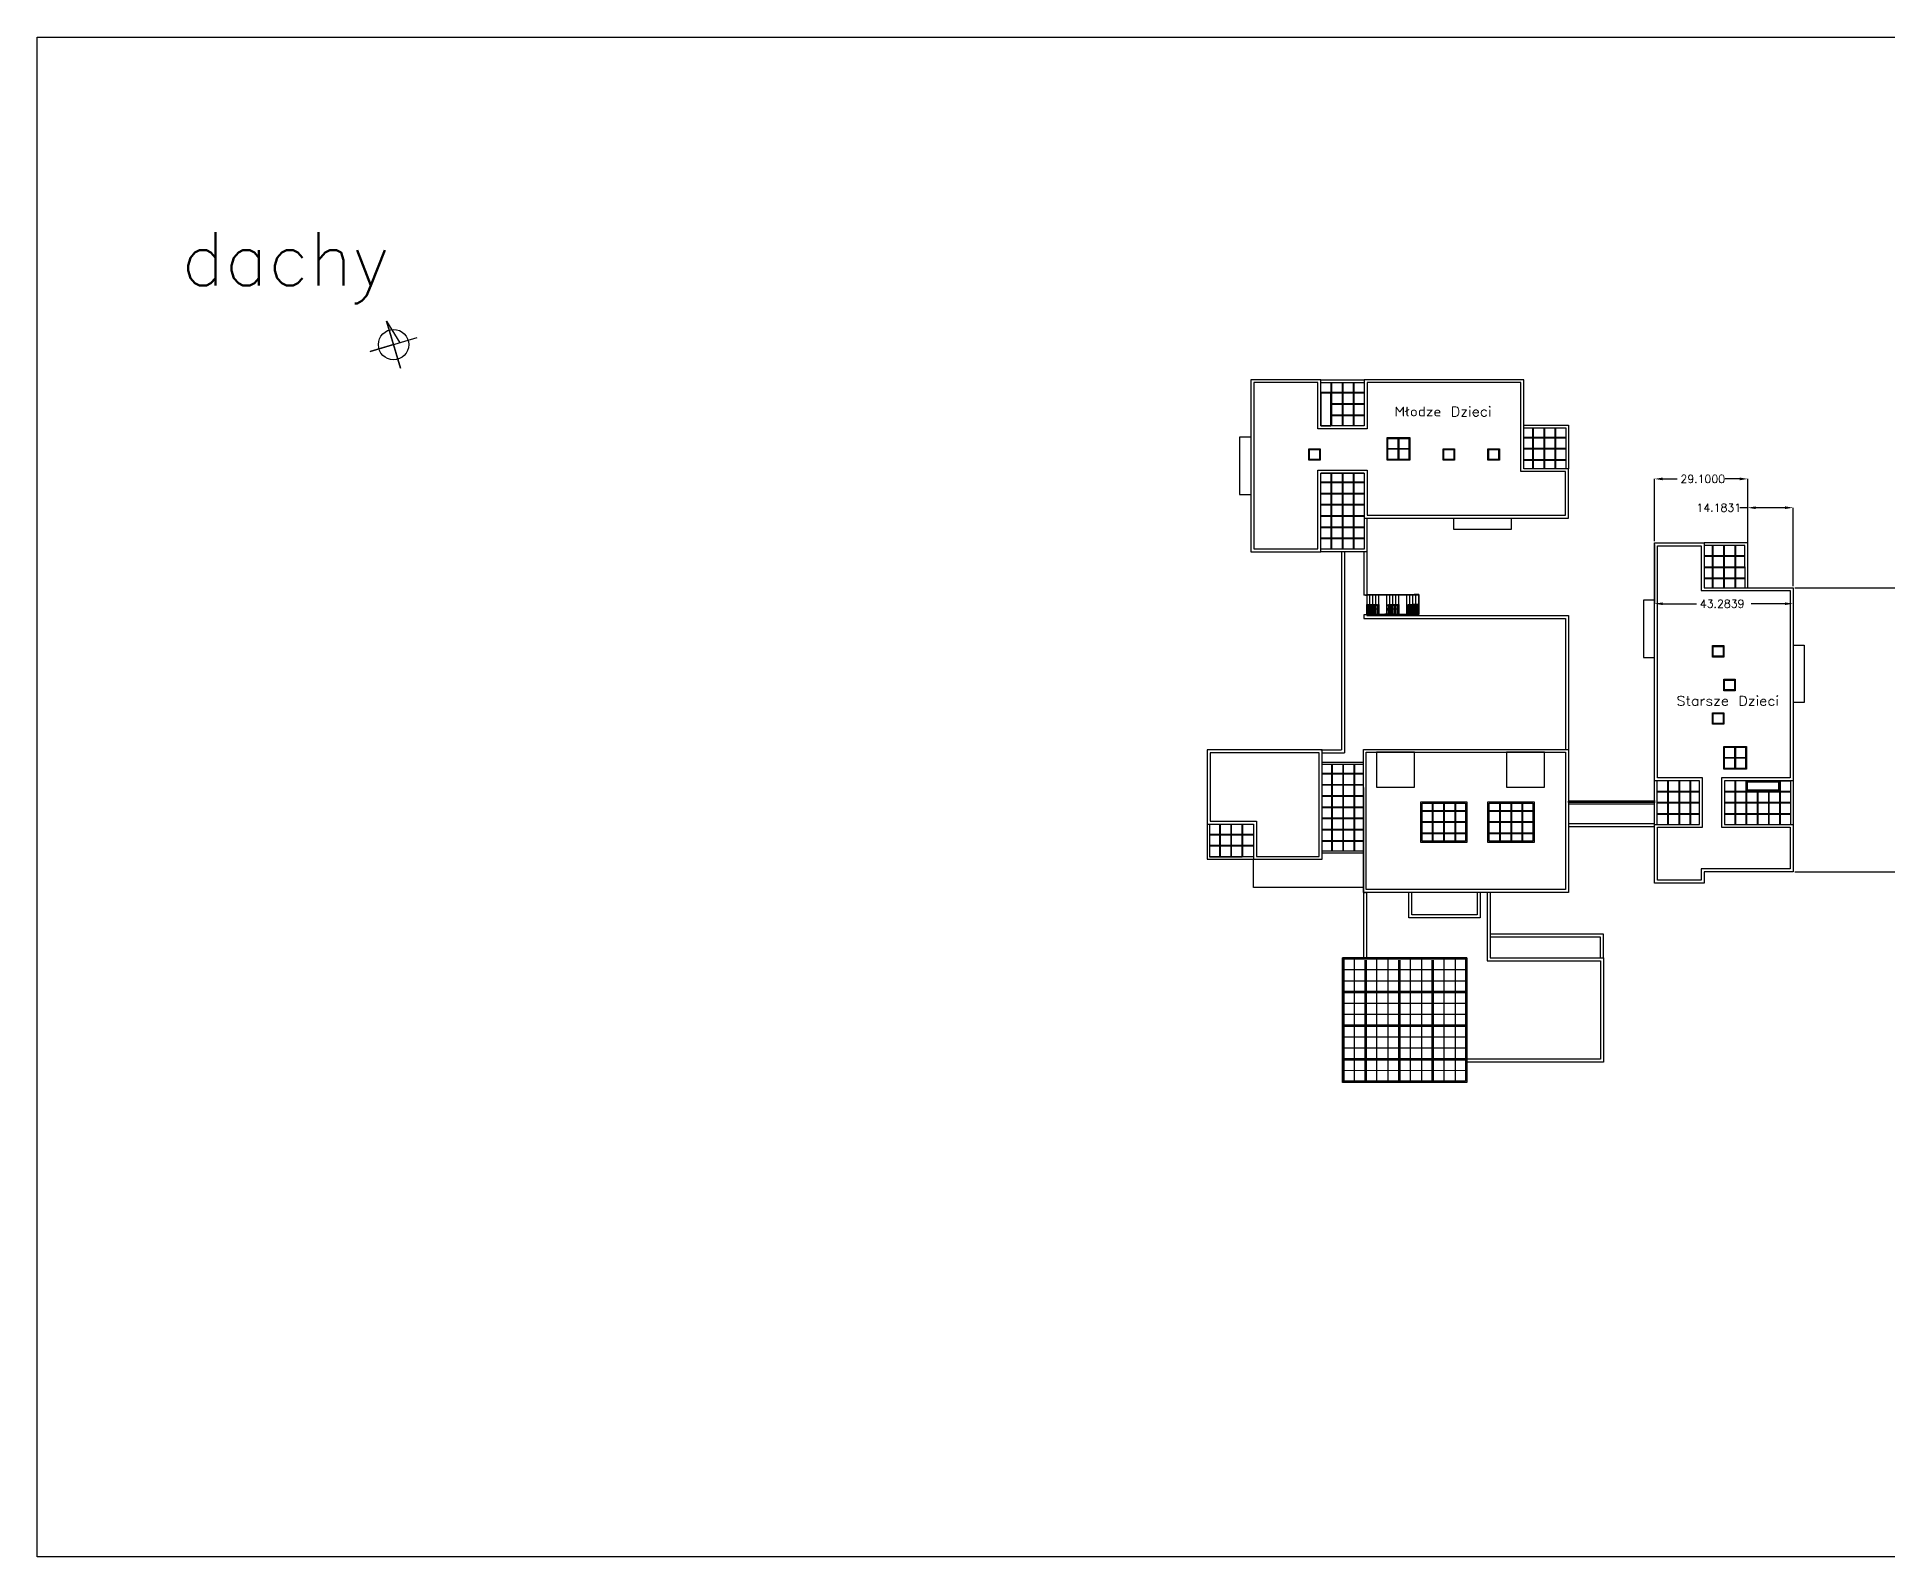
# Model space of a CAD drawing. Extents: x 126 to 1219, y 91 to 1021.
# Drawn here: x 126 to 704, y 91 to 566 of the extents above; entities that cross this region are included whole.
import ezdxf

# ---------------------------------------------------------------- set-up
doc = ezdxf.new("R2010")
doc.units = 0
doc.layers.get('0').update_dxf_attribs({"linetype": 'CONTINUOUS'})
doc.layers.get('DEFPOINTS').update_dxf_attribs({"linetype": 'CONTINUOUS'})
for name, color, linetype in [('-_C_-__CIANA_OS_ONOWA_1', 250, 'CONTINUOUS'), ('-_C_-_WIDOK_RZUT', 253, 'CONTINUOUS'), ('-_D_-_WIDOK_DACH_W', 130, 'CONTINUOUS'), ('-_D_-_WIDOK_DACH_W_CIENKA', 8, 'CONTINUOUS'), ('_B_OPIS', 7, 'CONTINUOUS'), ('_B_WIDOK', 9, 'CONTINUOUS'), ('DIMENSION', 3, 'CONTINUOUS')]:
    doc.layers.add(name, color=color, linetype=linetype)
doc.styles.get("Standard").update_dxf_attribs({"font": 'txt.shx'})
doc.dimstyles.get("Standard").update_dxf_attribs({"dimscale": 100, "dimtxt": 2.5, "dimasz": 2.5, "dimexe": 0, "dimexo": 0.5, "dimgap": 1, "dimtad": 0, "dimtoh": 1, "dimzin": 0, "dimcen": 2.5, "dimazin": 3, "dimtfac": 1, "dimtofl": 0, "dimtmove": 0, "dimatfit": 3})

# ---------------------------------------------------------------- blocks, each defined once
blk = doc.blocks.new('*D25')
at = {"layer": 'DEFPOINTS', "color": 0}
for p in [(674.37683, 393.721308), (674.380629, 304.94087), (716.047254, 304.942653)]:
    blk.add_point(p, dxfattribs=at)
at = {"layer": 'DIMENSION', "color": 0}
for p, q in [((674.87683, 393.721329), (716.043454, 393.723091)), ((716.043561, 391.223091), (716.044999, 357.624539)), ((716.047147, 307.442653), (716.045709, 341.041205)), ((674.880629, 304.940891), (716.047254, 304.942653))]:
    blk.add_line(p, q, dxfattribs=at)
for points in [[(716.460228, 391.223109), (715.626895, 391.223073), (716.043454, 393.723091)], [(715.63048, 307.442635), (716.463813, 307.442671), (716.047254, 304.942653)]]:
    blk.add_solid(points, dxfattribs=at)
at = {"layer": 'DIMENSION', "color": 0, "linetype": 'CONTINUOUS'}
blk.add_text('88.7804', height=2.5, rotation=270.002452, dxfattribs=at).set_placement((714.795042, 356.624485))
blk = doc.blocks.new('*D35')
at = {"layer": 'DEFPOINTS', "color": 0}
for p in [(660.193704, 418.721308), (660.193704, 393.721308), (674.37683, 393.721308)]:
    blk.add_point(p, dxfattribs=at)
at = {"layer": 'DIMENSION', "color": 0}
for p, q in [((660.193704, 418.721308), (657.693704, 418.721308)), ((660.193704, 394.221308), (660.193704, 418.721308)), ((671.87683, 418.721308), (662.693704, 418.721308)), ((674.37683, 394.221308), (674.37683, 418.721308))]:
    blk.add_line(p, q, dxfattribs=at)
for points in [[(662.693704, 419.137975), (662.693704, 418.304641), (660.193704, 418.721308)], [(671.87683, 418.304641), (671.87683, 419.137975), (674.37683, 418.721308)]]:
    blk.add_solid(points, dxfattribs=at)
at = {"layer": 'DIMENSION', "color": 0, "linetype": 'CONTINUOUS'}
blk.add_text('14.1831', height=2.5, dxfattribs=at).set_placement((644.193704, 417.471308))
blk = doc.blocks.new('*D39')
at = {"layer": 'DEFPOINTS', "color": 0}
for p in [(660.192906, 427.719079), (631.092887, 407.719079), (660.192906, 407.717475)]:
    blk.add_point(p, dxfattribs=at)
at = {"layer": 'DIMENSION', "color": 0}
for p, q in [((631.092887, 408.219079), (631.092887, 427.719079)), ((633.592887, 427.719079), (638.184563, 427.719079)), ((657.692906, 427.719079), (653.10123, 427.719079)), ((660.192906, 408.217475), (660.192906, 427.719079))]:
    blk.add_line(p, q, dxfattribs=at)
for points in [[(633.592887, 428.135746), (633.592887, 427.302412), (631.092887, 427.719079)], [(657.692906, 427.302412), (657.692906, 428.135746), (660.192906, 427.719079)]]:
    blk.add_solid(points, dxfattribs=at)
at = {"layer": 'DIMENSION', "color": 0, "linetype": 'CONTINUOUS'}
blk.add_text('29.1000', height=2.5, dxfattribs=at).set_placement((639.184563, 426.469079))
blk = doc.blocks.new('*D41')
at = {"layer": 'DEFPOINTS', "color": 0}
for p in [(631.092887, 407.716229), (674.37683, 393.721308), (674.37683, 388.721308)]:
    blk.add_point(p, dxfattribs=at)
at = {"layer": 'DIMENSION', "color": 0}
for p, q in [((631.092887, 407.216229), (631.092887, 388.721308)), ((633.592887, 388.721308), (644.234858, 388.721308)), ((671.87683, 388.721308), (661.234858, 388.721308)), ((674.37683, 393.221308), (674.37683, 388.721308))]:
    blk.add_line(p, q, dxfattribs=at)
for points in [[(633.592887, 389.137975), (633.592887, 388.304641), (631.092887, 388.721308)], [(671.87683, 388.304641), (671.87683, 389.137975), (674.37683, 388.721308)]]:
    blk.add_solid(points, dxfattribs=at)
at = {"layer": 'DIMENSION', "color": 0, "linetype": 'CONTINUOUS'}
blk.add_text('43.2839', height=2.5, dxfattribs=at).set_placement((645.234858, 387.471308))

msp = doc.modelspace()

# ---------------------------------------------------------------- linework, layer by layer
at = {"layer": '-_C_-__CIANA_OS_ONOWA_1'}
msp.add_lwpolyline([(603.946304, 326.784724), (603.9463, 326.874469), (604.196275, 326.87448), (604.196279, 326.784735)], close=True, dxfattribs=at)
at = {"layer": '-_C_-_WIDOK_RZUT'}
for points in [[(533.276577, 404.934756), (533.280012, 343.034678)], [(534.195056, 404.934795), (534.197794, 342.116975)], [(540.277307, 404.93506), (540.275824, 391.411356)], [(541.195049, 404.9351), (541.19384, 385.03566)], [(541.194208, 391.411395), (540.276546, 391.411356)], [(541.168488, 388.418167), (544.934989, 388.417686)], [(541.193851, 385.244083), (541.193712, 388.494079)], [(541.193851, 385.244083), (541.193712, 388.494079)], [(541.202152, 391.411395), (541.194023, 391.411395)], [(541.194157, 388.293078), (544.934995, 388.293238)], [(541.201576, 388.494123), (544.46832, 388.49422)], [(555.965932, 391.410872), (541.202152, 391.41098)], [(541.202161, 391.576782), (541.202161, 391.576782), (543.976495, 391.576901)], [(541.668455, 385.41077), (541.668455, 385.41077), (541.668323, 388.4941), (541.668323, 388.4941)], [(541.668323, 388.4941), (541.668323, 388.4941), (541.668455, 385.41077)], [(542.134989, 388.49412), (542.135042, 391.410737)], [(542.134989, 388.49412), (542.135121, 385.41079)], [(542.135121, 385.41079), (542.134989, 388.49412)], [(542.601787, 385.41081), (542.601787, 385.41081), (542.601655, 388.49414)], [(542.601655, 388.49414), (542.601655, 388.49414), (542.601787, 385.41081)], [(543.068321, 388.49416), (543.068375, 391.410777)], [(543.068321, 388.49416), (543.068453, 385.410829)], [(543.068453, 385.410829), (543.068321, 388.49416)], [(543.53512, 385.410849), (543.534987, 388.49418)], [(543.534987, 388.49418), (543.534987, 388.49418), (543.53512, 385.410849)], [(543.976495, 391.576901), (549.801699, 391.576978)], [(544.001654, 388.4942), (544.001707, 391.410817)], [(544.001654, 388.4942), (544.001654, 388.4942)], [(544.001786, 385.410869), (544.001654, 388.4942)], [(544.46845, 385.463589), (544.46845, 385.463589), (544.46832, 388.49422)], [(544.46832, 388.49422), (544.46832, 388.49422), (544.468452, 385.410889)], [(544.934986, 388.49424), (544.93504, 391.410857)], [(544.934986, 388.49424), (544.935118, 385.410909)], [(544.935118, 385.410909), (544.934986, 388.49424)], [(547.435397, 385.411016), (547.43514, 391.410964)], [(547.435269, 388.417367), (551.168407, 388.41689)], [(547.435274, 388.293345), (551.168412, 388.293505)], [(547.901872, 385.411036), (547.901872, 385.411036), (547.90174, 388.494367), (547.90174, 388.494367)], [(547.90174, 388.494367), (547.90174, 388.494367), (547.901872, 385.411036)], [(547.90174, 388.494367), (551.168403, 388.494307)], [(548.368406, 388.494387), (548.368459, 391.411004)], [(548.368406, 388.494387), (548.368538, 385.411056)], [(548.368538, 385.411056), (548.368406, 388.494387)], [(548.835204, 385.411076), (548.835204, 385.411076), (548.835072, 388.494407)], [(548.835072, 388.494407), (548.835072, 388.494407), (548.835204, 385.411076)], [(549.301738, 388.494427), (549.301792, 391.411044)], [(549.301738, 388.494427), (549.30187, 385.411096)], [(549.30187, 385.411096), (549.301738, 388.494427)], [(549.80174, 388.494448), (549.801648, 388.494448)], [(549.801648, 388.494448), (549.801648, 388.494331)], [(549.801648, 388.494331), (549.80178, 385.411118)], [(549.802153, 391.57715), (549.802153, 391.57715), (555.989433, 391.57754)], [(550.235071, 388.494467), (550.235124, 391.411084)], [(550.235203, 385.411136), (550.235071, 388.494467)], [(550.735112, 385.411158), (550.73498, 388.494488)], [(550.735159, 388.494488), (550.735112, 385.411158)], [(550.735137, 388.494208), (550.735159, 388.494488)], [(551.168403, 388.494507), (551.168457, 391.411124)], [(551.168403, 388.494507), (551.168535, 385.411176)], [(551.168535, 385.411176), (551.168403, 388.494507)], [(553.668634, 385.411283), (553.668377, 391.411231)], [(553.668506, 388.41657), (557.401745, 388.416093)], [(553.668511, 388.293612), (557.401651, 388.293772)], [(554.135111, 385.411303), (554.135111, 385.411303), (554.134979, 388.494634), (554.134979, 388.494634)], [(554.134979, 388.494634), (554.134979, 388.494634), (554.135111, 385.411303)], [(554.134979, 388.494634), (557.401642, 388.494573)], [(554.601645, 388.494654), (554.601697, 391.411271)], [(554.601645, 388.494654), (554.601777, 385.411323)], [(554.601777, 385.411323), (554.601645, 388.494654)], [(555.068443, 385.411343), (555.068443, 385.411343), (555.068311, 388.494674)], [(555.068311, 388.494674), (555.068311, 388.494674), (555.068443, 385.411343)], [(555.534977, 388.494693), (555.535029, 391.411311)], [(555.534977, 388.494693), (555.535109, 385.411363)], [(555.535109, 385.411363), (555.534977, 388.494693)], [(557.401759, 388.49491), (555.535094, 388.494818)], [(555.535226, 385.411488), (555.535094, 388.494818)], [(557.402263, 391.5776), (557.401759, 388.494898), (555.554752, 388.494819)], [(557.40227, 391.410934), (555.965932, 391.410872)], [(557.401759, 388.49491), (557.401627, 391.5776), (555.989433, 391.57754)], [(556.001892, 385.411508), (556.001892, 385.411508), (556.00176, 388.494838)], [(556.00176, 388.494838), (556.00176, 388.494838), (556.001892, 385.411508)], [(556.034978, 388.494715), (556.034887, 388.494715)], [(556.034887, 388.494715), (556.034887, 388.494598)], [(556.46831, 388.494733), (556.468361, 391.411351)], [(556.468442, 385.411403), (556.46831, 388.494733)], [(556.468426, 388.494858), (556.468478, 391.411476)], [(556.468426, 388.494858), (556.468558, 385.411528)], [(556.468558, 385.411528), (556.468426, 388.494858)], [(556.935224, 385.411548), (556.935092, 388.494878)], [(556.935092, 388.494878), (556.935092, 388.494878), (556.935224, 385.411548)], [(556.968376, 388.494475), (556.968397, 388.494755)], [(557.401642, 388.494773), (557.401694, 391.41139)], [(557.401774, 385.411443), (557.401642, 388.494773)], [(557.401898, 385.244902), (557.401751, 388.661565)], [(557.401759, 388.494898), (557.401759, 388.494898), (557.401891, 385.411568)], [(540.276086, 385.285613), (540.276136, 384.117878)], [(540.276136, 384.117878), (603.276582, 384.120575), (603.278333, 343.221156)], [(541.194471, 385.285653), (540.276808, 385.285613)], [(541.19384, 385.03566), (604.194285, 385.038357), (604.196083, 343.037911)], [(541.193849, 385.285659), (541.193849, 385.285659), (544.494292, 385.285801)], [(541.842034, 387.013937), (541.194212, 387.013909), (541.506701, 387.242412)], [(544.935049, 387.014069), (541.194212, 387.013909), (541.506721, 386.785435)], [(544.93505, 387.011474), (541.194212, 387.013909), (541.194212, 387.013909)], [(541.201796, 385.244083), (541.201789, 385.41075), (544.3099, 385.410883)], [(541.201794, 385.28566), (541.201794, 385.28566), (544.502237, 385.285801)], [(543.976122, 385.410868), (546.801783, 385.410989)], [(543.993846, 385.285779), (546.793843, 385.285899)], [(544.001791, 385.28578), (546.801788, 385.285899)], [(546.793843, 385.285899), (549.79384, 385.286028)], [(549.80178, 385.411118), (546.801783, 385.410989)], [(546.801788, 385.285899), (549.801785, 385.286028)], [(548.083151, 387.014204), (547.435329, 387.014177), (547.747819, 387.24268)], [(551.176167, 387.014337), (547.435329, 387.014177), (547.747838, 386.785702)], [(551.176167, 387.011742), (547.435329, 387.014177), (547.435329, 387.014177)], [(549.79384, 385.286028), (549.79384, 385.286028), (553.094284, 385.286169)], [(549.801785, 385.286028), (549.80178, 385.411118), (555.119981, 385.41147)], [(549.801785, 385.286028), (549.801785, 385.286028), (555.102343, 385.28638)], [(552.593839, 385.286147), (555.393836, 385.286267)], [(554.316388, 387.014471), (553.668566, 387.014443), (553.981056, 387.242947)], [(557.409405, 387.014604), (553.668566, 387.014443), (553.981075, 386.785969)], [(557.409405, 387.012009), (553.668566, 387.014443), (553.668566, 387.014443)], [(555.102343, 385.28638), (557.401896, 385.286478)], [(555.119981, 385.41147), (557.401891, 385.411568)], [(526.782227, 343.033985), (533.280012, 343.034678)], [(527.195714, 342.11626), (534.197794, 342.116975)], [(540.945652, 343.218487), (604.196075, 343.221195)], [(540.097096, 300.076826), (505.739202, 300.075355), (505.738826, 308.867198)], [(540.096636, 310.834698), (540.097162, 298.535062), (540.739242, 298.535092)], [(615.115027, 278.038413), (615.114708, 285.471714), (579.698194, 285.470199)], [(614.197286, 278.038374), (614.197007, 284.553934), (579.698233, 284.552457)]]:
    msp.add_lwpolyline(points, dxfattribs=at)
at = {"layer": '-_D_-_WIDOK_DACH_W'}
for points in [[(604.194258, 415.43775), (604.190746, 430.912786), (590.193972, 430.912186), (590.193388, 444.537368), (590.193388, 444.537368), (590.193388, 444.537368), (590.192781, 458.720494), (590.192781, 458.720494), (540.342833, 458.718359), (540.343451, 444.285029), (526.760131, 444.284447), (526.759513, 458.717776), (504.90955, 458.716841), (504.911826, 404.933536), (526.761816, 404.934472), (526.760764, 429.492792), (540.344084, 429.493374), (540.344686, 415.435018), (604.191408, 415.437749)], [(540.344084, 429.493374), (526.760751, 429.492792)], [(631.092887, 407.719079), (646.567923, 407.716892), (646.568522, 393.720117), (660.193704, 393.720701), (660.193704, 393.720701), (660.193704, 393.720701), (674.37683, 393.721308), (674.37683, 393.721308), (674.379413, 333.374208), (652.946048, 333.373291), (652.946646, 319.789973), (674.380008, 319.79089), (674.380629, 304.94087), (646.572268, 304.939663), (646.57242, 301.44292), (631.097549, 301.439049), (631.097399, 304.93899), (631.096763, 319.789036), (645.155009, 319.789637), (645.154428, 333.372949), (631.09607, 333.372347), (631.092887, 407.716229)], [(505.738826, 308.867198), (527.197168, 308.868116), (527.195705, 343.034526), (491.279146, 343.032988), (491.28014, 319.824716)], [(491.28014, 319.824716), (505.738357, 319.825335), (505.738826, 308.867198)], [(540.281802, 278.035191), (540.280926, 298.53507)], [(575.694213, 298.53654), (575.694628, 291.536725), (555.197965, 291.535789), (555.197551, 298.535811)], [(579.697493, 298.536705), (579.698264, 278.036882)], [(579.698264, 278.036758), (615.115027, 278.038413), (615.116422, 245.455102), (572.449798, 245.453276)]]:
    msp.add_lwpolyline(points, dxfattribs=at)
for points in [[(604.196075, 343.221195), (604.197988, 298.537807), (540.097162, 298.535062), (540.095249, 343.218451)], [(572.02967, 326.369833), (572.030177, 314.536512), (558.446861, 314.53593), (558.446354, 326.369252)], [(593.029653, 326.370733), (593.030159, 314.537411), (579.44683, 314.536829), (579.446323, 326.370151)], [(572.448409, 278.036568), (572.450076, 239.11994), (533.533449, 239.118274), (533.531783, 278.034902)]]:
    msp.add_lwpolyline(points, close=True, dxfattribs=at)
at = {"layer": '-_D_-_WIDOK_DACH_W_CIENKA', "linetype": 'CONTINUOUS'}
for points in [[(603.276308, 416.355453), (603.273213, 429.995004), (589.276269, 429.994405), (589.275646, 444.537328), (589.275078, 457.802714), (541.260614, 457.800658), (541.261232, 443.367326), (525.842428, 443.366666), (525.84181, 457.799994), (505.82733, 457.799138), (505.829529, 405.851318), (525.844034, 405.852175), (525.842982, 430.410495), (541.261787, 430.411155), (541.262389, 416.352799)], [(632.010667, 406.801208), (645.65022, 406.79928), (645.650819, 392.802336), (660.193743, 392.802958), (673.459127, 392.803526), (673.461632, 334.291912), (652.028266, 334.290994), (652.028945, 318.872191), (673.462305, 318.873109), (673.462847, 305.858573), (645.654485, 305.857364), (645.654638, 302.360433), (632.015252, 302.357021), (632.015141, 304.93903), (632.014545, 318.871332), (646.072791, 318.871934), (646.072131, 334.290731), (632.013773, 334.290129)], [(603.278372, 342.303414), (603.280207, 299.45551), (541.014866, 299.452844), (541.013031, 342.300748)], [(572.446319, 326.786518), (572.446861, 314.119864), (558.030212, 314.119246), (558.02967, 326.7859)], [(593.446301, 326.787417), (593.446843, 314.120763), (579.030181, 314.120145), (579.029639, 326.786799)]]:
    msp.add_lwpolyline(points, close=True, dxfattribs=at)
at = {"layer": '-_D_-_WIDOK_DACH_W_CIENKA'}
for points in [[(526.759513, 458.717776), (540.342833, 458.718358)], [(526.759549, 457.867764), (540.342869, 457.868345)], [(529.951073, 457.8679), (529.951654, 444.284584)], [(530.151073, 457.867909), (530.151654, 444.284592)], [(533.451069, 457.86805), (533.451651, 444.284734)], [(533.651069, 457.868059), (533.651651, 444.284742)], [(536.951066, 457.8682), (536.951647, 444.284884)], [(537.151066, 457.868209), (537.151647, 444.284892)], [(540.343006, 454.676682), (526.759686, 454.6761)], [(540.343014, 454.476682), (526.759694, 454.4761)], [(540.343156, 451.176685), (529.951359, 451.17624)], [(540.343164, 450.976685), (529.951368, 450.97624)], [(540.343305, 447.676689), (529.951509, 447.676244)], [(540.343314, 447.476689), (529.951518, 447.476244)], [(504.910278, 440.783512), (501.410283, 440.783362), (501.41105, 422.866713), (505.044378, 422.866869)], [(590.193388, 444.537368), (604.190163, 444.53777)], [(590.193413, 443.687357), (603.340188, 443.687733), (603.340735, 430.912749)], [(603.340317, 440.679393), (590.193553, 440.67883)], [(603.340326, 440.479393), (590.193562, 440.47883)], [(592.948392, 443.687435), (592.948939, 430.912304)], [(593.148392, 443.687442), (593.148939, 430.912313)], [(596.448388, 443.687536), (596.448935, 430.912454)], [(596.552294, 430.912459), (596.551747, 443.687539)], [(596.648388, 443.687542), (596.648935, 430.912463)], [(599.948385, 443.687636), (599.948932, 430.912604)], [(600.148385, 443.687642), (600.148932, 430.912613)], [(604.190163, 444.53777), (604.190746, 430.912776)], [(603.340467, 437.179396), (590.193703, 437.178833)], [(603.340475, 436.979397), (590.193712, 436.978834)], [(529.952288, 429.492929), (529.953303, 405.784621)], [(530.152287, 429.492937), (530.153302, 405.784629)], [(533.452284, 429.493079), (533.453299, 405.784771)], [(533.652284, 429.493087), (533.653299, 405.784779)], [(536.952281, 429.493228), (536.953296, 405.78492)], [(537.15228, 429.493237), (537.153295, 405.784929)], [(603.340617, 433.6794), (590.193853, 433.678837)], [(603.340625, 433.4794), (590.193862, 433.478837)], [(540.344204, 426.67671), (526.760885, 426.676128)], [(540.344213, 426.47671), (526.760893, 426.476128)], [(540.344354, 423.176713), (526.761035, 423.176132)], [(540.344363, 422.976713), (526.761043, 422.976132)], [(540.344504, 419.676717), (526.761184, 419.676135)], [(540.344513, 419.476717), (526.761193, 419.476135)], [(540.344654, 416.17672), (526.761334, 416.176139)], [(540.344663, 415.97672), (526.761343, 415.976139)], [(540.344804, 412.676724), (526.761484, 412.676142)], [(540.344812, 412.476724), (526.761493, 412.476142)], [(540.344686, 415.435018), (540.345099, 405.785066), (526.761779, 405.784484)], [(541.1946, 415.435054), (541.195049, 404.935101), (526.761816, 404.934472)], [(586.261305, 415.436982), (586.261455, 411.937002), (568.344806, 411.936235), (568.344656, 415.436215)], [(540.344954, 409.176727), (526.761634, 409.176146)], [(540.344962, 408.976727), (526.761642, 408.976146)], [(660.192906, 407.717475), (646.567913, 407.716892)], [(659.343691, 393.720653), (659.342944, 406.867428), (646.56796, 406.866881)], [(649.13461, 406.866991), (649.135173, 393.720227)], [(649.33461, 406.866999), (649.335173, 393.720236)], [(652.634607, 406.867141), (652.63517, 393.720377)], [(652.834607, 406.867149), (652.83517, 393.720386)], [(656.134603, 406.867291), (656.135166, 393.720527)], [(656.334603, 406.867299), (656.335166, 393.720536)], [(660.193704, 393.720701), (660.192906, 407.717475)], [(659.343125, 403.675624), (646.568096, 403.675077)], [(659.343137, 403.475625), (646.568105, 403.475078)], [(659.343325, 400.175628), (646.568246, 400.175081)], [(646.56825, 400.078439), (659.343329, 400.078986)], [(659.343335, 399.975628), (646.568255, 399.975081)], [(659.343523, 396.675631), (646.568396, 396.675084)], [(659.343535, 396.475632), (646.568405, 396.475085)], [(631.093668, 389.786125), (627.593675, 389.785976), (627.594442, 371.869327), (631.094435, 371.869477)], [(631.093655, 389.786125), (627.593675, 389.785976), (627.594442, 371.869327), (631.094422, 371.869477)], [(674.377562, 375.790833), (677.877542, 375.790982), (677.878309, 357.874334), (674.378328, 357.874186)], [(540.189335, 339.079964), (527.195874, 339.07939)], [(540.095877, 338.496609), (527.195899, 338.496057)], [(540.096009, 335.679945), (527.19602, 335.679393)], [(540.096016, 335.479945), (527.196029, 335.479393)], [(530.135431, 338.496183), (530.136591, 311.41761)], [(530.335431, 338.496191), (530.336591, 311.417618)], [(533.635428, 338.496333), (533.636587, 311.417765)], [(533.835428, 338.496341), (533.836587, 311.417773)], [(537.135424, 338.496482), (537.136584, 311.417919)], [(537.335424, 338.496491), (537.336584, 311.417928)], [(540.096159, 332.179949), (527.19617, 332.179396)], [(540.096166, 331.979949), (527.196178, 331.979397)], [(540.096196, 331.278715), (540.097042, 310.834698)], [(631.096618, 319.789027), (631.096037, 333.372347)], [(631.946629, 319.789064), (631.946047, 333.372383)], [(631.946184, 330.18058), (645.154564, 330.181145)], [(631.946193, 329.98058), (645.154573, 329.981146)], [(635.137711, 333.37252), (635.138292, 319.7892)], [(635.337711, 333.372529), (635.338292, 319.789209)], [(638.637707, 333.37267), (638.638289, 319.78935)], [(638.837707, 333.372678), (638.838289, 319.789359)], [(642.137704, 333.37282), (642.138285, 319.7895)], [(642.337704, 333.372828), (642.338285, 319.789508)], [(652.94619, 330.181479), (673.529544, 330.18236)], [(652.946198, 329.981479), (673.529553, 329.98236)], [(656.13776, 333.373419), (656.138341, 319.790099)], [(656.33776, 333.373428), (656.338341, 319.790108)], [(659.637756, 333.373569), (659.638338, 319.790249)], [(659.837756, 333.373577), (659.838338, 319.790258)], [(663.137753, 333.373719), (663.137765, 333.095317)], [(663.137878, 330.460317), (663.138334, 319.790399)], [(663.337753, 333.373727), (663.337765, 333.095326)], [(663.337877, 330.460325), (663.338334, 319.790408)], [(663.879456, 333.373751), (673.529408, 333.374164), (673.529989, 319.790844)], [(666.637749, 333.373869), (666.637761, 333.095467)], [(666.637874, 330.460467), (666.638331, 319.790549)], [(666.837749, 333.373877), (666.837761, 333.095476)], [(666.837874, 330.460475), (666.838331, 319.790557)], [(670.137746, 333.374018), (670.138327, 319.790699)], [(670.337746, 333.374027), (670.338327, 319.790707)], [(674.379413, 333.374208), (674.380008, 319.79089)], [(540.096308, 328.679952), (527.19632, 328.6794)], [(540.096315, 328.479952), (527.196328, 328.4794)], [(540.096458, 325.179956), (527.19647, 325.179403)], [(540.096465, 324.979956), (527.196478, 324.979404)], [(572.029771, 324.053169), (558.446453, 324.052588)], [(561.638021, 326.369389), (561.638527, 314.536067)], [(561.838021, 326.369397), (561.838527, 314.536076)], [(565.138016, 326.369538), (565.138522, 314.536217)], [(565.338015, 326.369547), (565.338522, 314.536225)], [(568.638012, 326.369688), (568.638519, 314.536367)], [(568.838012, 326.369697), (568.838519, 314.536375)], [(593.029742, 324.054068), (579.446422, 324.053487)], [(582.637993, 326.370288), (582.6385, 314.536966)], [(582.837993, 326.370296), (582.8385, 314.536975)], [(586.137993, 326.370437), (586.1385, 314.537116)], [(586.337993, 326.370446), (586.338499, 314.537125)], [(589.637993, 326.370587), (589.638499, 314.537266)], [(589.837993, 326.370596), (589.838499, 314.537274)], [(631.946334, 326.680583), (645.154714, 326.681149)], [(631.946343, 326.480584), (645.154723, 326.481149)], [(652.946343, 326.681482), (673.529694, 326.682364)], [(652.946352, 326.481483), (673.529703, 326.482364)], [(491.28014, 319.824716), (491.280609, 308.866579), (505.738826, 308.867198)], [(492.046777, 319.824749), (492.047269, 309.633092)], [(492.046806, 319.824751), (492.047242, 309.633094), (502.238797, 309.633529)], [(495.138228, 319.824881), (495.138664, 309.633225)], [(495.338227, 319.82489), (495.338664, 309.633233)], [(498.638224, 319.825031), (498.63866, 309.633375)], [(498.838224, 319.82504), (498.83866, 309.633383)], [(502.13822, 319.825181), (502.138657, 309.633525)], [(502.33822, 319.82519), (502.338657, 309.633533)], [(540.096608, 321.679959), (527.196619, 321.679407)], [(540.096615, 321.479959), (527.196628, 321.479407)], [(540.096758, 318.179963), (527.196769, 318.17941)], [(572.029778, 323.853169), (558.446462, 323.852588)], [(572.029921, 320.553173), (558.446603, 320.552591)], [(572.029928, 320.353173), (558.446612, 320.352591)], [(593.029749, 323.854068), (579.446431, 323.853487)], [(593.029892, 320.554072), (579.446572, 320.55349)], [(593.029899, 320.354072), (579.446581, 320.35349)], [(631.946484, 323.180587), (645.154864, 323.181152)], [(631.946492, 322.980587), (645.154872, 322.981153)], [(652.946498, 323.181486), (673.529844, 323.182367)], [(652.946506, 322.981486), (673.529852, 322.982367)], [(505.738494, 316.633672), (492.046931, 316.633085)], [(505.738502, 316.433672), (492.046941, 316.433086)], [(505.738643, 313.133675), (492.047092, 313.133089)], [(505.738652, 312.933675), (492.047101, 312.933089)], [(540.096765, 317.979963), (527.196778, 317.979411)], [(540.096908, 314.679966), (527.196919, 314.679414)], [(540.096915, 314.479966), (527.196928, 314.479414)], [(572.030071, 317.053176), (558.446753, 317.052595)], [(572.030078, 316.853176), (558.446762, 316.852595)], [(593.030042, 317.054075), (579.446722, 317.053494)], [(593.030049, 316.854075), (579.44673, 316.853494)], [(505.738793, 309.633679), (492.047242, 309.633092)], [(540.097018, 311.418051), (527.197639, 311.417479)], [(540.097641, 310.834698), (527.197664, 310.834146)]]:
    msp.add_lwpolyline(points, dxfattribs=at)
for points in [[(526.759686, 454.6761), (526.760131, 444.284447), (529.951654, 444.284584), (529.951209, 454.676237)], [(554.588693, 440.614074), (554.588996, 433.540528), (547.515417, 433.540225), (547.515114, 440.613771)], [(554.343603, 440.368964), (554.343884, 433.785617), (547.760506, 433.785335), (547.760224, 440.368682)], [(551.151946, 440.219169), (551.151946, 440.219169), (551.152221, 433.78548), (550.952221, 433.785472), (550.951939, 440.368819), (551.151939, 440.368827), (551.151946, 440.219169)], [(526.588873, 437.112879), (526.589026, 433.539347), (523.015481, 433.539194), (523.015328, 437.112726)], [(526.343782, 436.867767), (526.343914, 433.784437), (523.260572, 433.784305), (523.26044, 436.867635)], [(554.1941, 436.977284), (554.1941, 436.977284), (547.760411, 436.977009), (547.760402, 437.177008), (554.343749, 437.17729), (554.343758, 436.97729), (554.1941, 436.977284)], [(568.588828, 437.114677), (568.588981, 433.541145), (565.015436, 433.540992), (565.015283, 437.114524)], [(568.343737, 436.869565), (568.343869, 433.786235), (565.260527, 433.786103), (565.260395, 436.869433)], [(582.588815, 437.115276), (582.588968, 433.541745), (579.015424, 433.541592), (579.015271, 437.115123)], [(582.343724, 436.870164), (582.343856, 433.786834), (579.260514, 433.786702), (579.260382, 436.870032)], [(652.772683, 375.618343), (652.772836, 372.044811), (649.199291, 372.044658), (649.199138, 375.61819)], [(652.527592, 375.373231), (652.527724, 372.289901), (649.444382, 372.289769), (649.44425, 375.373099)], [(656.273141, 365.118503), (656.273294, 361.544972), (652.699751, 361.544819), (652.699598, 365.11835)], [(656.028051, 364.873391), (656.028183, 361.790061), (652.94484, 361.789929), (652.944708, 364.873259)], [(652.773582, 354.618364), (652.773735, 351.044832), (649.20019, 351.044679), (649.200037, 354.618211)], [(652.528491, 354.373252), (652.528623, 351.289922), (649.445281, 351.28979), (649.445149, 354.37312)], [(544.170695, 342.300883), (544.171163, 331.368636), (556.046142, 331.369144), (556.045674, 342.301392)], [(584.862316, 342.302625), (584.862784, 331.370378), (596.737762, 331.370886), (596.737294, 342.303134)], [(659.774056, 344.118674), (659.774359, 337.045126), (652.70078, 337.044823), (652.700477, 344.118371)], [(659.528965, 343.873562), (659.529247, 337.290217), (652.945869, 337.289935), (652.945587, 343.87328)], [(656.337308, 343.723769), (656.337308, 343.723769), (656.337584, 337.29008), (656.137584, 337.290072), (656.137302, 343.873417), (656.337302, 343.873425), (656.337308, 343.723769)], [(659.379464, 340.481882), (659.379464, 340.481882), (652.945775, 340.481607), (652.945767, 340.681607), (659.529112, 340.681889), (659.529121, 340.481889), (659.379464, 340.481882)], [(670.137746, 333.374018), (670.137883, 330.182215), (659.837893, 330.181774), (659.837756, 333.373577)], [(669.859356, 333.095605), (669.859469, 330.460604), (660.116282, 330.460187), (660.11617, 333.095188)]]:
    msp.add_lwpolyline(points, close=True, dxfattribs=at)
at = {"layer": '-_D_-_WIDOK_DACH_W_CIENKA', "linetype": 'CONTINUOUS'}
for points in [[(506.656529, 309.784979), (526.279386, 309.78582), (526.278002, 342.116744), (492.196926, 342.115285), (492.197841, 320.742498)], [(492.197841, 320.742498), (506.65606, 320.743117), (506.656529, 309.784979)], [(541.198442, 278.03523), (541.198668, 298.53511)], [(576.611956, 298.536594), (576.612425, 290.619025), (554.280279, 290.618006), (554.279808, 298.535756)], [(578.77975, 298.53667), (578.780561, 277.118978)], [(572.448406, 278.036566), (533.531783, 278.034902)], [(572.448424, 277.6199), (533.531801, 277.618236)], [(533.53183, 278.034902), (533.533496, 239.118272)], [(533.948469, 277.618252), (533.9501, 239.534958)], [(537.240127, 277.618393), (537.24176, 239.535099)], [(544.240124, 277.618692), (544.241756, 239.535399)], [(547.740119, 277.618842), (547.741751, 239.535549)], [(554.74011, 277.619142), (554.741742, 239.535848)], [(558.240106, 277.619292), (558.241739, 239.535998)], [(565.240099, 277.619591), (565.241732, 239.536298)], [(568.740096, 277.619741), (568.741728, 239.536446)], [(572.031759, 277.619882), (572.033388, 239.536587)], [(572.448409, 278.036568), (572.450072, 239.119939)], [(572.448565, 274.328237), (533.531942, 274.326572)], [(540.531807, 277.368534), (540.533425, 239.53524)], [(540.948473, 277.368552), (540.950093, 239.535258)], [(551.031794, 277.368983), (551.033402, 239.785691)], [(551.448461, 277.369001), (551.45007, 239.785709)], [(561.531784, 277.369433), (561.533402, 239.536139)], [(561.94845, 277.369451), (561.95007, 239.536157)], [(578.780561, 277.118978), (614.197325, 277.120628), (614.198642, 246.372804), (572.449758, 246.371016)], [(572.448715, 270.82824), (533.532092, 270.826576)], [(572.448856, 267.536577), (533.532233, 267.534912)], [(572.448873, 267.119911), (533.532251, 267.118246)], [(572.449014, 263.828247), (533.532392, 263.826583)], [(572.449164, 260.328251), (533.532541, 260.326586)], [(572.449305, 257.036587), (533.532682, 257.034923)], [(572.449323, 256.619921), (533.5327, 256.618257)], [(572.449464, 253.328258), (533.532841, 253.326593)], [(572.449614, 249.828261), (533.532991, 249.826597)], [(572.449755, 246.536598), (533.533132, 246.534933)], [(572.449773, 246.119932), (533.53315, 246.118267)], [(572.449913, 242.828268), (533.533291, 242.826604)], [(572.033388, 239.536587), (533.533432, 239.53494)], [(572.450072, 239.119939), (533.533449, 239.118274)]]:
    msp.add_lwpolyline(points, dxfattribs=at)
msp.add_lwpolyline([(125.66905, 565.788422), (1218.856955, 565.788422), (1218.856955, 90.878736), (125.66905, 90.878736)], close=True)
at = {"layer": '_B_OPIS'}
for points in [[(237.074602, 469.682069), (234.873139, 477.025308)], [(234.873139, 477.025308), (239.276063, 462.338829)], [(234.873139, 477.025308), (238.992458, 470.257031)], [(239.276063, 462.338829), (237.074602, 469.682069), (229.731361, 467.480607), (244.417841, 471.88353)]]:
    msp.add_lwpolyline(points, dxfattribs=at)
msp.add_circle((237.074602, 469.682069), 4.748457, dxfattribs=at)
at = {"layer": '_B_WIDOK'}
for points in [[(504.910278, 440.783512), (501.410283, 440.783362), (501.41105, 422.866713), (504.911045, 422.866863)], [(586.261305, 415.436995), (586.261455, 411.937002), (568.344806, 411.936235), (568.344656, 415.436228)], [(540.734965, 391.411375), (541.194023, 391.411395)], [(631.279644, 327.039036), (604.196263, 327.037877)], [(631.096308, 327.039028), (604.196263, 327.037877)], [(631.279664, 326.580703), (604.196283, 326.579544)], [(631.096347, 326.121288), (604.196302, 326.120136)], [(604.196588, 320.03896), (631.096599, 320.040112)], [(604.196627, 319.121218), (631.096638, 319.12237)], [(604.196627, 319.121218), (631.096638, 319.12237)]]:
    msp.add_lwpolyline(points, dxfattribs=at)

# ---------------------------------------------------------------- texts
at = {"linetype": 'CONTINUOUS'}
msp.add_text('dachy', height=16.66665, dxfattribs=at).set_placement((170.725211, 488.101542))
at = {"linetype": 'CONTINUOUS', "width": 1.1}
for s, p in [('Młodze Dzieci', (549.805978, 447.270339)), ('Starsze Dzieci', (637.917547, 356.87468))]:
    msp.add_text(s, height=3, dxfattribs=at).set_placement(p)

# ---------------------------------------------------------------- dimensions: what is measured, and where the dimension line sits
at = {"layer": 'DIMENSION'}
for base, p1, p2, picture, middle in [((660.192906, 427.719079), (631.092887, 407.719079), (660.192906, 407.717475), '*D39', (645.642897, 427.719079)), ((660.193704, 418.721308), (674.37683, 393.721308), (660.193704, 393.721308), '*D35', (650.443704, 418.721308)), ((674.37683, 388.721308), (631.092887, 407.716229), (674.37683, 393.721308), '*D41', (652.734858, 388.721308))]:
    dim = msp.add_linear_dim(base=base, p1=p1, p2=p2, dimstyle='STANDARD', override={"dimscale": 1, "dimlfac": 1, "dimsah": 1, "dimtolj": 1}, dxfattribs=at)
    dim.commit()
    dim.dimension.update_dxf_attribs({"geometry": picture, "text_midpoint": middle})
dim = msp.add_linear_dim(base=(716.047254, 304.942653), p1=(674.37683, 393.721308), p2=(674.380629, 304.94087), angle=270.002452, dimstyle='STANDARD', override={"dimscale": 1, "dimlfac": 1, "dimsah": 1, "dimtolj": 1}, dxfattribs=at)
dim.commit()
dim.dimension.update_dxf_attribs({"geometry": '*D25', "text_midpoint": (716.045354, 349.332872)})

doc.saveas('drawing.dxf')
